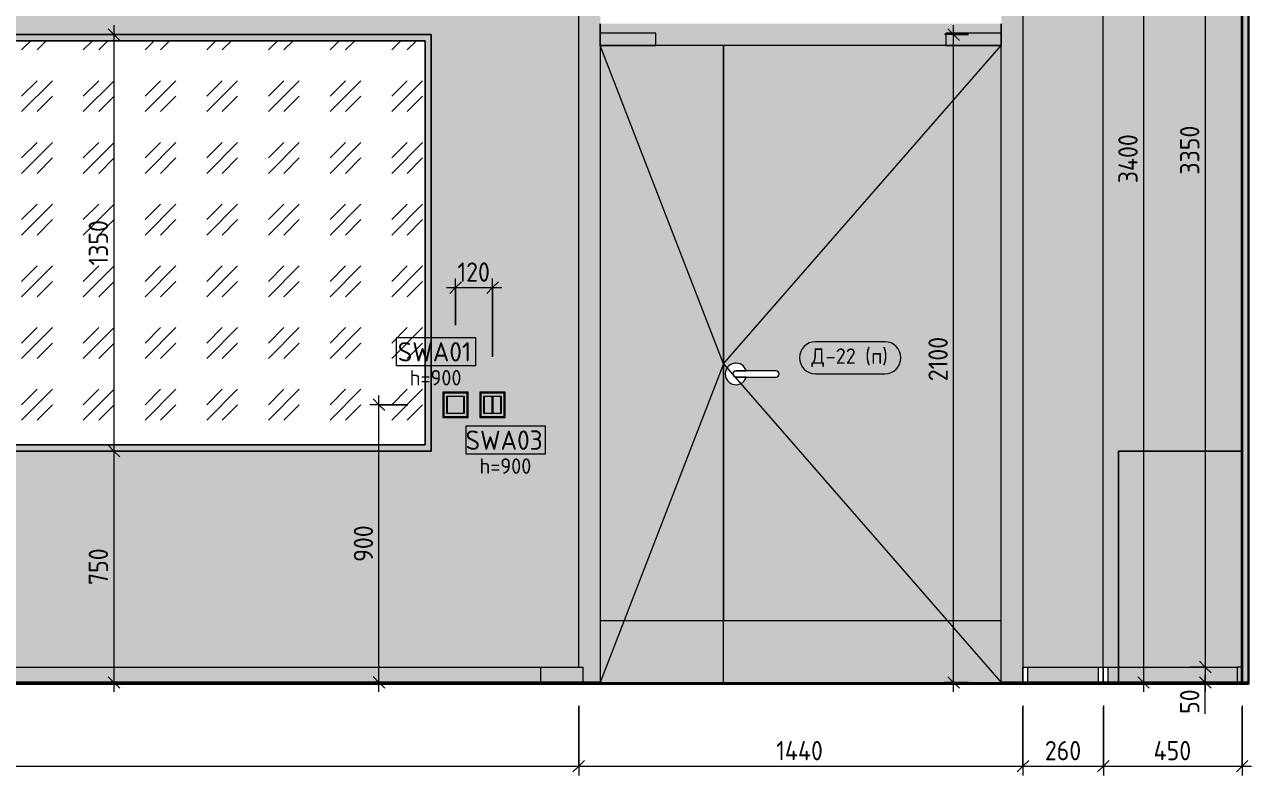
# Model space of a CAD drawing. Header units: millimetres. Extents: x 72431 to 128923, y -1987 to 12500.
# Drawn here: x 124945 to 128923, y 8099 to 10532 of the extents above; entities that cross this region are included whole.
import ezdxf

# ---------------------------------------------------------------- set-up
doc = ezdxf.new("R2010")
doc.units = ezdxf.units.MM
for name, color, linetype, lineweight in [('A-ANNO-DIMS', 7, 'Continuous', 9), ('A-ANNO-DIMS-25', 7, 'Continuous', 9), ('A-DETL', 7, 'Continuous', 9), ('A-DOOR', 7, 'Continuous', 9), ('A-DOOR-IDEN', 7, 'Continuous', 9), ('A-GENM', 7, 'Continuous', 9), ('A-GLAZ-CWMG', 7, 'Continuous', 9), ('A-WALL-PATT', 7, 'Continuous', 9), ('E-ELEC-FIXT-IDEN', 7, 'Continuous', 9), ('I-FURN', 7, 'Continuous', 9), ('I-WALL', 7, 'Continuous', 9), ('Электрические приборы', 7, 'Continuous', 9)]:
    doc.layers.add(name, color=color, linetype=linetype, lineweight=lineweight)
for name, color, linetype, lineweight, true_color in [('A-DETL-GENF-3', 7, 'Continuous', 9, 0xffffff), ('A-FLOR-1', 7, 'Continuous', 9, 0x787878), ('A-FLOR-FNSH-1', 7, 'Continuous', 30, 0x3c3c3c), ('A-FLOR-FNSH-3', 7, 'Continuous', 30, 0x676767), ('A-WALL-5', 7, 'Continuous', 30, 0x3c3c3c), ('A-WALL-FNSH-3', 7, 'Continuous', 30, 0x3c3c3c), ('I-FURN-10', 7, 'Continuous', 9, 0x9e9e9e), ('I-FURN-11', 7, 'Continuous', 9, 0x949494), ('I-FURN-17', 7, 'Continuous', 9, 0xa1a1a1), ('I-FURN-7', 7, 'Continuous', 9, 0xacacac), ('I-FURN-9', 7, 'Continuous', 9, 0xc0c0c0), ('I-WALL-1', 7, 'Continuous', 9, 0x787878)]:
    doc.layers.add(name, color=color, linetype=linetype, lineweight=lineweight, true_color=true_color)
for name, color, linetype, lineweight, true_color, transparency in [('I-FURN-12', 7, 'Continuous', 9, 0x303030, 0.7), ('I-FURN-6', 7, 'Continuous', 9, 0xfbfbfb, 0.7), ('I-FURN-8', 7, 'Continuous', 9, 0x7f7f7f, 0.7)]:
    doc.layers.add(name, color=color, linetype=linetype, lineweight=lineweight, true_color=true_color, transparency=transparency)
doc.styles.add('GOST Common_5', font='GOST_Common.ttf', dxfattribs={"height": 50})
doc.styles.add('GOST Common_7', font='GOST_Common.ttf', dxfattribs={"height": 62.5})
doc.styles.add('ISOCPEUR_2', font='isocpeur.ttf', dxfattribs={"width": 0.9, "height": 62.5})
doc.dimstyles.new('ISO-2_5_0_9К_БОЛЬШОЙ_1', dxfattribs={"dimscale": 304.8, "dimtxt": 62.248823, "dimasz": 0.123031, "dimexe": 0.098425, "dimexo": 0.246063, "dimgap": 0, "dimtad": 1, "dimdec": 0, "dimrnd": 10, "dimzin": 0, "dimdsep": 46, "dimtxsty": 'ISOCPEUR_2', "dimblk1": 'OBLIQUE', "dimblk2": 'OBLIQUE', "dimsah": 1, "dimcen": 0.09, "dimdle": 0.098425, "dimazin": 0, "dimtfac": 1, "dimtdec": 4, "dimtix": 1, "dimtmove": 0, "dimatfit": 3, "dimfxl": 1, "dimtvp": 1, "dimtolj": 1, "dimtzin": 0, "dimarcsym": 2})
doc.dimstyles.new('ISO-2_5_0_9К_БОЛЬШОЙ_2', dxfattribs={"dimscale": 304.8, "dimtxt": 62.248823, "dimasz": 0.123031, "dimexe": 0.098425, "dimexo": 0.246063, "dimgap": 0, "dimtad": 1, "dimdec": 0, "dimrnd": 10, "dimzin": 0, "dimdsep": 46, "dimtxsty": 'ISOCPEUR_2', "dimblk1": 'OBLIQUE', "dimblk2": 'OBLIQUE', "dimsah": 1, "dimcen": 0.09, "dimdle": 0.098425, "dimazin": 0, "dimtfac": 1, "dimtdec": 4, "dimtix": 1, "dimtmove": 1, "dimatfit": 3, "dimfxl": 1, "dimtvp": 1, "dimtolj": 1, "dimtzin": 0, "dimarcsym": 2})
pattern_1 = [(0, (117562.5316, 0), (30.48, 7.62), [2.515, -20.345, 2.515, -20.345, -121.92]), (0, (117562.5316, 0), (30.48, 7.62), [-45.72, 2.515, -43.205, 2.515, -20.345, -53.34]), (0, (117562.5316, 0), (30.48, 7.62), [-114.3, 2.515, -12.725, 2.515, -35.585]), (120, (117573.9616, 3.81), (-21.8391136, 22.5864543), [2.515, -20.345, 2.515, -20.345, -121.92]), (120, (117573.9616, 3.81), (-21.8391136, 22.5864543), [-45.72, 2.515, -43.205, 2.515, -20.345, -53.34]), (120, (117573.9616, 3.81), (-21.8391136, 22.5864543), [-114.3, 2.515, -12.725, 2.515, -35.585]), (240, (117577.7716, 19.05), (-8.6408864, -30.2064543), [2.515, -20.345, 2.515, -20.345, -121.92]), (240, (117577.7716, 19.05), (-8.6408864, -30.2064543), [-45.72, 2.515, -43.205, 2.515, -20.345, -53.34]), (240, (117577.7716, 19.05), (-8.6408864, -30.2064543), [-114.3, 2.515, -12.725, 2.515, -35.585])]

# ---------------------------------------------------------------- blocks, each defined once
blk = doc.blocks.new('Плинтус - Плинтус темный _ст_школа_-32863984-Развертка 3_08-4')
at = {"layer": 'A-GENM'}
blk.add_hatch(color=256, dxfattribs=at).paths.add_polyline_path([(10634, 8400), (10864, 8400), (10864, 8450), (10634, 8450)])
for p, q in [((10619, 8400), (10619, 8450)), ((10619, 8450), (10634, 8450)), ((10634, 8450), (10864, 8450)), ((10634, 8450), (10634, 8400))]:
    blk.add_line(p, q, dxfattribs=at)
blk = doc.blocks.new('Плинтус - Плинтус темный _ст_школа_-32862170-Развертка 3_08-4')
at = {"layer": 'A-GENM'}
for p, q in [((10864, 8450), (10879, 8450)), ((10864, 8400), (10864, 8450)), ((10879, 8450), (10879, 8400))]:
    blk.add_line(p, q, dxfattribs=at)
blk = doc.blocks.new('Плинтус - Плинтус темный _ст_школа_-32864262-Развертка 3_08-4')
at = {"layer": 'A-GENM'}
blk.add_hatch(color=256, dxfattribs=at).paths.add_polyline_path([(10928.9, 8400), (10928.9, 8450), (10894, 8450), (10894, 8400), (10905.2, 8400)])
for p, q in [((10879, 8400), (10879, 8450)), ((10879, 8450), (10894, 8450)), ((10894, 8450), (10928.9, 8450)), ((10894, 8450), (10894, 8400)), ((10928.9, 8450), (11314, 8450)), ((10928.9, 8400), (10905.2, 8400)), ((11314, 8400), (10928.9, 8400))]:
    blk.add_line(p, q, dxfattribs=at)
blk = doc.blocks.new('Плинтус - Плинтус темный _ст_школа_-33411916-Развертка 3_08-4')
at = {"layer": 'A-GENM'}
for p, q in [((11328.9, 8450), (11314, 8450)), ((11314, 8450), (11314, 8400)), ((11329, 8400), (11329, 8450)), ((11314, 8400), (11328.9, 8400))]:
    blk.add_line(p, q, dxfattribs=at)
blk = doc.blocks.new('Плинтус - Плинтус темный _ст_школа_-32864260-Развертка 3_08-4')
at = {"layer": 'A-GENM'}
h = blk.add_hatch(color=256, dxfattribs=at)
h.paths.add_polyline_path([(4086, 8400), (4520, 8400), (4520, 8450), (4086, 8450)])
h.paths.add_polyline_path([(9179, 8400), (9194, 8400), (9194, 8450), (9055, 8450), (9055, 8400)])
for p, q in [((5020, 8450), (9055, 8450)), ((9055, 8450), (9194, 8450)), ((9194, 8400), (9194, 8450)), ((9055, 8400), (5020, 8400)), ((9194, 8400), (9055, 8400))]:
    blk.add_line(p, q, dxfattribs=at)
blk = doc.blocks.new('Зеркало обычное - Доска-32858920-Развертка 3_08-4')
at = {"layer": 'I-FURN'}
h = blk.add_hatch(dxfattribs=at)
h.set_pattern_fill('FP_16', color=256, style=0, pattern_type=2)
h.set_pattern_definition([(45, (7335.77, 8450), (-199.9995, 0), [141.421, -141.421]), (45, (7385.77, 8450), (-199.9995, 0), [70.711, -212.132]), (45, (7335.77, 8500), (-199.9995, 0), [70.711, -212.132])])
h.paths.add_polyline_path([(5020, 9170), (8681.2, 9170), (8681.2, 10480), (4671.2, 10480), (4671.2, 9820), (5020, 9820), (5020, 9181.8)])
at = {"layer": 'I-FURN-12'}
blk.add_hatch(color=256, dxfattribs=at).paths.add_polyline_path([(5471.7, 9150), (8701.2, 9150), (8701.2, 10500), (4651.2, 10500), (4651.2, 9820), (4671.2, 9820), (4671.2, 10480), (8681.2, 10480), (8681.2, 9170), (5020, 9170), (5020, 9150), (5412.3, 9150)])
at = {"layer": 'I-FURN-11'}
for p, q in [((8701.2, 10500), (4651.2, 10500)), ((8701.2, 10500), (8701.2, 9150)), ((5020, 9150), (8701.2, 9150))]:
    blk.add_line(p, q, dxfattribs=at)
at = {"layer": 'I-FURN-17'}
for p, q in [((8681.2, 10480), (4671.2, 10480)), ((8681.2, 10480), (4671.2, 10480)), ((8681.2, 10480), (8681.2, 9170)), ((8681.2, 9170), (8681.2, 10480)), ((5020, 9170), (8681.2, 9170)), ((5020, 9170), (8681.2, 9170))]:
    blk.add_line(p, q, dxfattribs=at)
at = {"layer": 'I-FURN-9'}
for p, q in [((4651.2, 10500), (8701.2, 10500)), ((4671.2, 10480), (8681.2, 10480)), ((4671.2, 10480), (8681.2, 10480)), ((8681.2, 9170), (8681.2, 10480)), ((8681.2, 10480), (8681.2, 9170)), ((8701.2, 9150), (8701.2, 10500)), ((8681.2, 9170), (5020, 9170)), ((8681.2, 9170), (5020, 9170)), ((8701.2, 9150), (5020, 9150))]:
    blk.add_line(p, q, dxfattribs=at)
blk = doc.blocks.new('Switch1 - Svitch х2-27451159-Развертка 3_08-4')
at = {"layer": 'Электрические приборы'}
h = blk.add_hatch(color=256, dxfattribs=at)
h.paths.add_polyline_path([(8940.9, 9259), (8940.9, 9341), (8858.9, 9341), (8858.9, 9259), (8937.9, 9259)])
h.paths.add_polyline_path([(8926.9, 9260), (8859.9, 9260), (8859.9, 9340), (8939.9, 9340), (8939.9, 9260), (8927.9, 9260)])
h = blk.add_hatch(color=256, dxfattribs=at)
h.paths.add_polyline_path([(8872.9, 9262), (8937.9, 9262), (8871.9, 9272), (8871.9, 9328), (8937.9, 9338), (8861.9, 9338), (8861.9, 9262)])
h.paths.add_polyline_path([(8926.9, 9273), (8926.9, 9327), (8872.9, 9327), (8872.9, 9273)])
blk.add_hatch(color=256, dxfattribs=at).paths.add_polyline_path([(8937.9, 9262), (8937.9, 9338), (8872.9, 9328), (8927.9, 9328), (8927.9, 9272), (8872.9, 9271.8), (8927.9, 9263.5)])
for p, q in [((8940.9, 9341), (8858.9, 9341)), ((8858.9, 9341), (8858.9, 9259)), ((8859.9, 9260), (8859.9, 9340)), ((8859.9, 9340), (8939.9, 9340)), ((8937.9, 9338), (8861.9, 9338)), ((8861.9, 9338), (8861.9, 9262)), ((8937.9, 9338), (8861.9, 9338)), ((8861.9, 9338), (8861.9, 9262)), ((8871.9, 9272), (8871.9, 9328)), ((8871.9, 9328), (8927.9, 9328)), ((8871.9, 9272), (8871.9, 9328)), ((8871.9, 9328), (8927.9, 9328)), ((8898.9, 9327), (8872.9, 9327)), ((8872.9, 9327), (8872.9, 9273)), ((8926.9, 9327), (8872.9, 9327)), ((8872.9, 9327), (8872.9, 9273)), ((8898.9, 9273), (8898.9, 9327)), ((8900.9, 9327), (8900.9, 9273)), ((8926.9, 9327), (8900.9, 9327)), ((8926.9, 9273), (8926.9, 9327)), ((8926.9, 9273), (8926.9, 9327)), ((8927.9, 9328), (8927.9, 9272)), ((8927.9, 9328), (8927.9, 9272)), ((8937.9, 9262), (8937.9, 9338)), ((8937.9, 9262), (8937.9, 9338)), ((8939.9, 9340), (8939.9, 9260)), ((8940.9, 9259), (8940.9, 9341)), ((8927.9, 9272), (8871.9, 9272)), ((8927.9, 9272), (8871.9, 9272)), ((8872.9, 9273), (8898.9, 9273)), ((8872.9, 9273), (8926.9, 9273)), ((8900.9, 9273), (8926.9, 9273)), ((8858.9, 9259), (8940.9, 9259)), ((8939.9, 9260), (8859.9, 9260)), ((8861.9, 9262), (8937.9, 9262)), ((8861.9, 9262), (8937.9, 9262))]:
    blk.add_line(p, q, dxfattribs=at)
blk = doc.blocks.new('Switch1 - Svitch х1-V31-Развертка 3_08-4')
at = {"layer": 'Электрические приборы'}
h = blk.add_hatch(color=256, dxfattribs=at)
h.paths.add_polyline_path([(8739, 9259), (8821, 9259), (8821, 9341), (8739, 9341), (8739, 9260)])
h.paths.add_polyline_path([(8742, 9260), (8740, 9260), (8740, 9340), (8820, 9340), (8820, 9260), (8752, 9260)])
h = blk.add_hatch(color=256, dxfattribs=at)
h.paths.add_polyline_path([(8752, 9262), (8818, 9262), (8818, 9338), (8742, 9338), (8742, 9262)])
h.paths.add_polyline_path([(8753, 9272), (8752, 9272), (8752, 9328), (8808, 9328), (8808, 9272), (8807, 9272)])
h.paths.add_polyline_path([(8753, 9273), (8807, 9273), (8807, 9327), (8753, 9327)])
for p, q in [((8739, 9341), (8739, 9259)), ((8821, 9341), (8739, 9341)), ((8740, 9340), (8820, 9340)), ((8740, 9260), (8740, 9340)), ((8742, 9338), (8742, 9262)), ((8818, 9338), (8742, 9338)), ((8752, 9328), (8808, 9328)), ((8752, 9272), (8752, 9328)), ((8753, 9327), (8753, 9273)), ((8807, 9327), (8753, 9327)), ((8807, 9273), (8807, 9327)), ((8808, 9328), (8808, 9272)), ((8818, 9262), (8818, 9338)), ((8820, 9340), (8820, 9260)), ((8821, 9259), (8821, 9341)), ((8808, 9272), (8752, 9272)), ((8753, 9273), (8807, 9273)), ((8739, 9259), (8821, 9259)), ((8820, 9260), (8740, 9260)), ((8742, 9262), (8818, 9262))]:
    blk.add_line(p, q, dxfattribs=at)
blk = doc.blocks.new('1_113 тумба - 1_113 тумба-31126920-Развертка 3_08-4')
at = {"layer": 'I-FURN-8'}
for points in [[(11328.9, 8450), (11328.9, 9150), (10928.9, 9150), (10928.9, 8450), (11314, 8450)], [(11314, 8400), (11314, 8450), (10928.9, 8450), (10928.9, 8400), (11113, 8400)], [(11314, 8400), (11328.9, 8400), (11328.9, 8450), (11314, 8450)]]:
    blk.add_hatch(color=256, dxfattribs=at).paths.add_polyline_path(points)
at = {"layer": 'I-FURN-10'}
for p, q in [((11328.9, 9150), (10928.9, 9150)), ((10928.9, 8400), (10928.9, 9150)), ((10928.9, 9150), (11328.9, 9150)), ((10928.9, 9150), (10928.9, 8400)), ((11328.9, 8400), (11328.9, 9150)), ((11328.9, 8400), (11328.9, 9150)), ((10928.9, 8400), (11328.9, 8400)), ((11328.9, 8400), (10928.9, 8400))]:
    blk.add_line(p, q, dxfattribs=at)
at = {"layer": 'I-FURN-11'}
for p, q in [((11328.9, 9150), (10928.9, 9150)), ((10928.9, 8450), (10928.9, 9150)), ((11328.9, 8450), (11328.9, 9150))]:
    blk.add_line(p, q, dxfattribs=at)
at = {"layer": 'I-FURN-7'}
for p, q in [((10928.9, 9150), (11328.9, 9150)), ((10928.9, 9150), (10928.9, 8400)), ((11328.9, 9150), (10928.9, 9150)), ((10928.9, 8400), (10928.9, 9150)), ((11328.9, 8400), (11328.9, 9150)), ((11328.9, 8400), (11328.9, 9150)), ((11328.9, 8400), (10928.9, 8400)), ((10928.9, 8400), (11328.9, 8400))]:
    blk.add_line(p, q, dxfattribs=at)
at = {"layer": 'I-FURN-9'}
for p, q in [((10928.9, 9150), (11328.9, 9150)), ((10928.9, 9150), (10928.9, 8400)), ((11328.9, 8400), (11328.9, 9150)), ((11328.9, 8400), (10928.9, 8400)), ((11328.9, 8400), (10928.9, 8400))]:
    blk.add_line(p, q, dxfattribs=at)
blk = doc.blocks.new('Прямоугольный импост - 50 x 70 мм-32306832-Развертка 3_08-4')
at = {"layer": 'A-GLAZ-CWMG'}
blk.add_hatch(color=256, dxfattribs=at).paths.add_polyline_path([(9194, 8400), (9249, 8400), (9249, 10500), (9179, 10500), (9179, 8450), (9194, 8450), (9194, 8400.9)])
blk.add_line((9249, 10500), (9249, 8600), dxfattribs=at)
blk = doc.blocks.new('Дверь_Витражная_остекление_ - ДВН_ДАО_Главный вход_1200 в свету Д-22 _п_-32306833-Развертка 3_08-4')
at = {"layer": 'A-DOOR'}
blk.add_hatch(color=256, dxfattribs=at).paths.add_polyline_path([(9249, 8600), (9649, 8600), (9649, 10465), (9249, 10465), (9249, 8879)])
h = blk.add_hatch(color=256, dxfattribs=at)
h.paths.add_polyline_path([(10549, 8600), (10549, 10465), (9649, 10465), (9649, 8600), (10400.4, 8600)])
h.paths.add_polyline_path([(9688.5, 9365), (9679.5, 9366.3), (9671.2, 9369.9), (9664.1, 9375.4), (9658.6, 9382.7), (9655.2, 9391), (9654, 9400), (9655.2, 9409), (9658.6, 9417.3), (9664.1, 9424.6), (9671.2, 9430.1), (9680.3, 9433.8), (9689, 9434.9), (9697.5, 9434), (9705.9, 9430.7), (9713.2, 9425.3), (9718.9, 9418.3), (9722.5, 9410), (9820.4, 9409.8), (9822.6, 9409.2), (9824.3, 9408.4), (9826.3, 9406.7), (9827.7, 9405), (9828.7, 9402.6), (9829, 9400), (9828.7, 9397.4), (9827.1, 9394.3), (9826.1, 9392.9), (9823.5, 9391.1), (9821.6, 9390.3), (9817.9, 9390), (9722.5, 9390), (9718.9, 9381.7), (9713.2, 9374.7), (9705.9, 9369.3), (9697.5, 9366), (9689, 9365.1)])
for p, q in [((9429, 10505), (9249, 10505)), ((9249, 10505), (9249, 10465)), ((9429, 10465), (9429, 10505)), ((10549, 10505), (10369, 10505)), ((10369, 10505), (10369, 10465)), ((10549, 10465), (10549, 10505)), ((9249, 10465), (9429, 10465)), ((9649, 10465), (9649, 8600)), ((9649, 8600), (9649, 10465)), ((10369, 10465), (10549, 10465)), ((9819, 9410), (9689, 9410)), ((9689, 9410), (9722.5, 9410)), ((9689, 9390), (9819, 9390)), ((9722.5, 9390), (9689, 9390))]:
    blk.add_line(p, q, dxfattribs=at)
for centre, radius, start, end in [((9689, 9400), 35, 16.6015, 180), ((9689, 9400), 35, 180, 343.3985), ((9689, 9400), 10, 90, 270), ((9689, 9400), 10, 90, 270), ((9819, 9400), 10, 270, 90)]:
    blk.add_arc(centre, radius, start, end, dxfattribs=at)
blk = doc.blocks.new('Прямоугольный импост - 50 x 70 мм-32306835-Развертка 3_08-4')
at = {"layer": 'A-GLAZ-CWMG'}
blk.add_hatch(color=256, dxfattribs=at).paths.add_polyline_path([(10619, 8400), (10619, 10500), (10549, 10500), (10549, 8400)])
blk.add_line((10549, 8600), (10549, 10500), dxfattribs=at)
blk = doc.blocks.new('Прямоугольный импост - 50 x 70 мм-32306831-Развертка 3_08-4')
at = {"layer": 'A-GLAZ-CWMG'}
blk.add_hatch(color=256, dxfattribs=at).paths.add_polyline_path([(9249, 10465), (10549, 10465), (10549, 10535), (9249, 10535), (9249, 10500)])
for p, q in [((9249, 10465), (9249, 10535)), ((10549, 10535), (10549, 10465)), ((10549, 10465), (9249, 10465))]:
    blk.add_line(p, q, dxfattribs=at)
blk = doc.blocks.new('Прямоугольный импост - 50 x 70 мм-32489675-Развертка 3_08-4')
at = {"layer": 'A-GLAZ-CWMG'}
blk.add_hatch(color=256, dxfattribs=at).paths.add_polyline_path([(9249, 10500), (9249, 11800), (9179, 11800), (9179, 10500)])
for p, q in [((9249, 11800), (9249, 11730)), ((9249, 10535), (9249, 10500))]:
    blk.add_line(p, q, dxfattribs=at)
blk = doc.blocks.new('Прямоугольный импост - 50 x 70 мм-32489676-Развертка 3_08-4')
at = {"layer": 'A-GLAZ-CWMG'}
blk.add_hatch(color=256, dxfattribs=at).paths.add_polyline_path([(10549, 10500), (10619, 10500), (10619, 11800), (10549, 11800), (10549, 10535)])
for p, q in [((10549, 11730), (10549, 11800)), ((10549, 10500), (10549, 10535))]:
    blk.add_line(p, q, dxfattribs=at)
blk = doc.blocks.new('DIMBLOCK47-Развертка 3_08-4')
at = {"layer": 'A-ANNO-DIMS-25'}
for p, q in [((121632.5, 8325), (121632.5, 8098.5)), ((121632.5, 8128.5), (121632.5, 8320)), ((126741.5, 8325), (126741.5, 8098.5)), ((126741.5, 8128.5), (126741.5, 8320)), ((121632.5, 8128.5), (126741.5, 8128.5))]:
    blk.add_line(p, q, dxfattribs=at)
at = {"layer": 'A-ANNO-DIMS-25', "lineweight": 20}
for p, q in [((121632.5, 8128.5), (121613.8, 8109.8)), ((121632.5, 8128.5), (121651.3, 8147.3)), ((126741.5, 8128.5), (126722.8, 8109.8)), ((126741.5, 8128.5), (126760.3, 8147.3))]:
    blk.add_line(p, q, dxfattribs=at)
at = {"layer": 'A-ANNO-DIMS-25', "color": 0, "insert": (124118.8, 8210.2), "char_height": 62.5, "width": 163.762, "attachment_point": 1, "line_spacing_factor": 1.149209, "style": 'ISOCPEUR_2'}
blk.add_mtext('5110', dxfattribs=at)
blk = doc.blocks.new('_Oblique')
at = {"color": 0, "linetype": 'ByBlock', "lineweight": -2}
blk.add_line((-0.5, -0.5), (0.5, 0.5), dxfattribs=at)
blk = doc.blocks.new('DIMBLOCK48-Развертка 3_08-4')
at = {"layer": 'A-ANNO-DIMS-25'}
for p, q in [((126741.5, 8325), (126741.5, 8098.5)), ((126741.5, 8128.5), (126741.5, 8320)), ((128181.5, 8325), (128181.5, 8098.5)), ((128181.5, 8128.5), (128181.5, 8320)), ((126741.5, 8128.5), (128181.5, 8128.5))]:
    blk.add_line(p, q, dxfattribs=at)
at = {"layer": 'A-ANNO-DIMS-25', "lineweight": 20}
for p, q in [((126741.5, 8128.5), (126722.8, 8109.8)), ((126741.5, 8128.5), (126760.3, 8147.3)), ((128181.5, 8128.5), (128162.8, 8109.8)), ((128181.5, 8128.5), (128200.3, 8147.3))]:
    blk.add_line(p, q, dxfattribs=at)
at = {"layer": 'A-ANNO-DIMS-25', "color": 0, "insert": (127381.9, 8210.2), "char_height": 62.5, "width": 191.056, "attachment_point": 1, "line_spacing_factor": 1.149209, "style": 'ISOCPEUR_2'}
blk.add_mtext('1440', dxfattribs=at)
blk = doc.blocks.new('DIMBLOCK49-Развертка 3_08-4')
at = {"layer": 'A-ANNO-DIMS-25'}
for p, q in [((128181.5, 8325), (128181.5, 8098.5)), ((128181.5, 8128.5), (128181.5, 8320)), ((128442.5, 8325), (128442.5, 8098.5)), ((128442.5, 8128.5), (128442.5, 8320)), ((128181.5, 8128.5), (128442.5, 8128.5))]:
    blk.add_line(p, q, dxfattribs=at)
at = {"layer": 'A-ANNO-DIMS-25', "lineweight": 20}
for p, q in [((128181.5, 8128.5), (128162.8, 8109.8)), ((128181.5, 8128.5), (128200.3, 8147.3)), ((128442.5, 8128.5), (128423.8, 8109.8)), ((128442.5, 8128.5), (128461.3, 8147.3))]:
    blk.add_line(p, q, dxfattribs=at)
at = {"layer": 'A-ANNO-DIMS-25', "color": 0, "insert": (128252.8, 8210.2), "char_height": 62.5, "width": 142.215, "attachment_point": 1, "line_spacing_factor": 1.149209, "style": 'ISOCPEUR_2'}
blk.add_mtext('260', dxfattribs=at)
blk = doc.blocks.new('DIMBLOCK50-Развертка 3_08-4')
at = {"layer": 'A-ANNO-DIMS-25'}
for p, q in [((128442.5, 8325), (128442.5, 8098.5)), ((128442.5, 8128.5), (128442.5, 8320)), ((128892.5, 8325), (128892.5, 8098.5)), ((128892.5, 8128.5), (128892.5, 8320)), ((128442.5, 8128.5), (128922.5, 8128.5))]:
    blk.add_line(p, q, dxfattribs=at)
at = {"layer": 'A-ANNO-DIMS-25', "lineweight": 20}
for p, q in [((128442.5, 8128.5), (128423.8, 8109.8)), ((128442.5, 8128.5), (128461.3, 8147.3)), ((128892.5, 8128.5), (128873.8, 8109.8)), ((128892.5, 8128.5), (128911.3, 8147.3))]:
    blk.add_line(p, q, dxfattribs=at)
at = {"layer": 'A-ANNO-DIMS-25', "color": 0, "insert": (128605.3, 8210.2), "char_height": 62.5, "width": 149.397, "attachment_point": 1, "line_spacing_factor": 1.149209, "style": 'ISOCPEUR_2'}
blk.add_mtext('450', dxfattribs=at)
blk = doc.blocks.new('DIMBLOCK52-Развертка 3_08-4')
at = {"layer": 'A-ANNO-DIMS-25', "lineweight": 20}
for p, q in [((128772.7, 11800), (128753.9, 11818.8)), ((128772.7, 11800), (128791.4, 11781.2)), ((128772.7, 8450), (128753.9, 8468.8)), ((128772.7, 8450), (128791.4, 8431.3))]:
    blk.add_line(p, q, dxfattribs=at)
at = {"layer": 'A-ANNO-DIMS-25'}
for p, q in [((128772.7, 11830), (128772.7, 8450)), ((128724.2, 11800), (128802.7, 11800)), ((128772.7, 11800), (128724.2, 11800)), ((128724.2, 8450), (128802.7, 8450)), ((128772.7, 8450), (128724.2, 8450))]:
    blk.add_line(p, q, dxfattribs=at)
at = {"layer": 'A-ANNO-DIMS-25', "color": 0, "insert": (128691, 10046), "char_height": 62.5, "width": 189.619, "attachment_point": 1, "rotation": 90, "line_spacing_factor": 1.149209, "style": 'ISOCPEUR_2'}
blk.add_mtext('3350', dxfattribs=at)
blk = doc.blocks.new('DIMBLOCK53-Развертка 3_08-4')
at = {"layer": 'A-ANNO-DIMS-25'}
for p, q in [((128724.2, 8450), (128802.7, 8450)), ((128772.7, 8450), (128724.2, 8450)), ((128772.7, 8450), (128772.7, 8370)), ((128724.2, 8400), (128802.7, 8400)), ((128772.7, 8400), (128724.2, 8400)), ((128772.7, 8402), (128772.7, 8425)), ((128772.7, 8298), (128772.7, 8402))]:
    blk.add_line(p, q, dxfattribs=at)
at = {"layer": 'A-ANNO-DIMS-25', "lineweight": 20}
for p, q in [((128772.7, 8450), (128753.9, 8468.8)), ((128772.7, 8450), (128791.4, 8431.3)), ((128772.7, 8400), (128753.9, 8418.7)), ((128772.7, 8400), (128791.4, 8381.2))]:
    blk.add_line(p, q, dxfattribs=at)
at = {"layer": 'A-ANNO-DIMS-25', "color": 0, "insert": (128691, 8298), "char_height": 62.5, "width": 94.81, "attachment_point": 1, "rotation": 90, "line_spacing_factor": 1.149209, "style": 'ISOCPEUR_2'}
blk.add_mtext('50', dxfattribs=at)
blk = doc.blocks.new('DIMBLOCK54-Развертка 3_08-4')
at = {"layer": 'A-ANNO-DIMS-25', "lineweight": 20}
for p, q in [((128572.7, 11800), (128553.9, 11818.8)), ((128572.7, 11800), (128591.4, 11781.2)), ((128572.7, 8400), (128553.9, 8418.7)), ((128572.7, 8400), (128591.4, 8381.2))]:
    blk.add_line(p, q, dxfattribs=at)
at = {"layer": 'A-ANNO-DIMS-25'}
for p, q in [((128572.7, 11830), (128572.7, 8370)), ((128524.2, 11800), (128602.7, 11800)), ((128572.7, 11800), (128524.2, 11800)), ((128524.2, 8400), (128602.7, 8400)), ((128572.7, 8400), (128524.2, 8400))]:
    blk.add_line(p, q, dxfattribs=at)
at = {"layer": 'A-ANNO-DIMS-25', "color": 0, "insert": (128491, 10018), "char_height": 62.5, "width": 196.802, "attachment_point": 1, "rotation": 90, "line_spacing_factor": 1.149209, "style": 'ISOCPEUR_2'}
blk.add_mtext('3400', dxfattribs=at)
blk = doc.blocks.new('DIMBLOCK62-Развертка 3_08-4')
at = {"layer": 'A-ANNO-DIMS-25'}
for p, q in [((122213.7, 10575), (122213.7, 11354.6)), ((126263.7, 10575), (126263.7, 11354.6)), ((122213.7, 11324.6), (126293.7, 11324.6)), ((122213.7, 11324.6), (122213.7, 10575)), ((126263.7, 11324.6), (126263.7, 10575))]:
    blk.add_line(p, q, dxfattribs=at)
at = {"layer": 'A-ANNO-DIMS-25', "lineweight": 20}
for p, q in [((122213.7, 11324.6), (122232.4, 11343.3)), ((126263.7, 11324.6), (126282.4, 11343.3)), ((122213.7, 11324.6), (122194.9, 11305.8)), ((126263.7, 11324.6), (126244.9, 11305.8))]:
    blk.add_line(p, q, dxfattribs=at)
at = {"layer": 'A-ANNO-DIMS-25', "color": 0, "insert": (124156.7, 11406.2), "char_height": 62.5, "width": 196.802, "attachment_point": 1, "line_spacing_factor": 1.149209, "style": 'ISOCPEUR_2'}
blk.add_mtext('4050', dxfattribs=at)
blk = doc.blocks.new('М_силовых электроприборов_РАЗВЕРТКИ - Типоразмер_примечание-27444908-Развертка 3_08-4')
at = {"layer": 'E-ELEC-FIXT-IDEN'}
for p, q in [((6146, 10645.6), (5887.7, 10645.6)), ((5887.7, 10645.6), (5887.7, 10555.6)), ((6146, 10555.6), (6146, 10645.6)), ((5887.7, 10555.6), (6146, 10555.6))]:
    blk.add_line(p, q, dxfattribs=at)
blk = doc.blocks.new('DIMBLOCK63-Развертка 3_08-4')
at = {"layer": 'A-ANNO-DIMS-25'}
for p, q in [((126342.5, 9558.1), (126342.5, 9709.8)), ((126462.5, 9455), (126462.5, 9709.8)), ((126312.5, 9679.8), (126492.5, 9679.8)), ((126342.5, 9679.8), (126342.5, 9558.1)), ((126462.5, 9679.8), (126462.5, 9455))]:
    blk.add_line(p, q, dxfattribs=at)
at = {"layer": 'A-ANNO-DIMS-25', "lineweight": 20}
for p, q in [((126342.5, 9679.8), (126323.7, 9661)), ((126342.5, 9679.8), (126361.2, 9698.5)), ((126462.5, 9679.8), (126443.7, 9661)), ((126462.5, 9679.8), (126481.2, 9698.5))]:
    blk.add_line(p, q, dxfattribs=at)
at = {"layer": 'A-ANNO-DIMS-25', "color": 0, "insert": (126348.6, 9761.4), "char_height": 62.5, "width": 129.286, "attachment_point": 1, "line_spacing_factor": 1.149209, "style": 'ISOCPEUR_2'}
blk.add_mtext('120', dxfattribs=at)
blk = doc.blocks.new('DIMBLOCK64-Развертка 3_08-4')
at = {"layer": 'A-ANNO-DIMS-25', "lineweight": 20}
for p, q in [((125234.8, 10500), (125216, 10518.7)), ((125234.8, 10500), (125253.5, 10481.2)), ((125234.8, 9150), (125216, 9168.7)), ((125234.8, 9150), (125253.5, 9131.2))]:
    blk.add_line(p, q, dxfattribs=at)
at = {"layer": 'A-ANNO-DIMS-25'}
for p, q in [((125234.8, 10530), (125234.8, 9150)), ((125186.3, 10500), (125264.8, 10500)), ((125234.8, 10500), (125186.3, 10500)), ((125186.3, 9150), (125264.8, 9150)), ((125234.8, 9150), (125186.3, 9150))]:
    blk.add_line(p, q, dxfattribs=at)
at = {"layer": 'A-ANNO-DIMS-25', "color": 0, "insert": (125153.1, 9751.4), "char_height": 62.5, "width": 176.691, "attachment_point": 1, "rotation": 90, "line_spacing_factor": 1.149209, "style": 'ISOCPEUR_2'}
blk.add_mtext('1350', dxfattribs=at)
blk = doc.blocks.new('DIMBLOCK65-Развертка 3_08-4')
at = {"layer": 'A-ANNO-DIMS-25'}
for p, q in [((125186.3, 9150), (125264.8, 9150)), ((125234.8, 9150), (125186.3, 9150)), ((125234.8, 9150), (125234.8, 8370)), ((125186.3, 8400), (125264.8, 8400)), ((125234.8, 8400), (125186.3, 8400))]:
    blk.add_line(p, q, dxfattribs=at)
at = {"layer": 'A-ANNO-DIMS-25', "lineweight": 20}
for p, q in [((125234.8, 9150), (125216, 9168.7)), ((125234.8, 9150), (125253.5, 9131.2)), ((125234.8, 8400), (125216, 8418.7)), ((125234.8, 8400), (125253.5, 8381.2))]:
    blk.add_line(p, q, dxfattribs=at)
at = {"layer": 'A-ANNO-DIMS-25', "color": 0, "insert": (125153.1, 8715.7), "char_height": 62.5, "width": 142.215, "attachment_point": 1, "rotation": 90, "line_spacing_factor": 1.149209, "style": 'ISOCPEUR_2'}
blk.add_mtext('750', dxfattribs=at)
blk = doc.blocks.new('DIMBLOCK66-Развертка 3_08-4')
at = {"layer": 'A-ANNO-DIMS-25', "lineweight": 20}
for p, q in [((126094.1, 9300), (126075.3, 9318.8)), ((126094.1, 9300), (126112.8, 9281.2)), ((126094.1, 8400), (126075.3, 8418.8)), ((126094.1, 8400), (126112.8, 8381.3))]:
    blk.add_line(p, q, dxfattribs=at)
at = {"layer": 'A-ANNO-DIMS-25'}
for p, q in [((126094.1, 8370), (126094.1, 9330)), ((126187.5, 9300), (126064.1, 9300)), ((126094.1, 9300), (126187.5, 9300)), ((126142.6, 8400), (126064.1, 8400)), ((126094.1, 8400), (126142.6, 8400))]:
    blk.add_line(p, q, dxfattribs=at)
at = {"layer": 'A-ANNO-DIMS-25', "color": 0, "insert": (126012.4, 8790.7), "char_height": 62.5, "width": 142.215, "attachment_point": 1, "rotation": 90, "line_spacing_factor": 1.149209, "style": 'ISOCPEUR_2'}
blk.add_mtext('900', dxfattribs=at)
blk = doc.blocks.new('DIMBLOCK69-Развертка 3_08-4')
at = {"layer": 'A-ANNO-DIMS-25', "lineweight": 20}
for p, q in [((127956.9, 10500), (127938.2, 10518.8)), ((127956.9, 10500), (127975.7, 10481.2)), ((127956.9, 8400), (127938.2, 8418.7)), ((127956.9, 8400), (127975.7, 8381.2))]:
    blk.add_line(p, q, dxfattribs=at)
at = {"layer": 'A-ANNO-DIMS-25'}
for p, q in [((127956.9, 8370), (127956.9, 10530)), ((128005.4, 10500), (127926.9, 10500)), ((127956.9, 10500), (128005.4, 10500)), ((128005.4, 8400), (127926.9, 8400)), ((127956.9, 8400), (128005.4, 8400))]:
    blk.add_line(p, q, dxfattribs=at)
at = {"layer": 'A-ANNO-DIMS-25', "color": 0, "insert": (127875.3, 9376.4), "char_height": 62.5, "width": 176.691, "attachment_point": 1, "rotation": 90, "line_spacing_factor": 1.149209, "style": 'ISOCPEUR_2'}
blk.add_mtext('2100', dxfattribs=at)
blk = doc.blocks.new('М_двери - Типоразмер_рамка-25223575-Развертка 3_08-4')
at = {"layer": 'A-DOOR-IDEN'}
for p, q in [((10171.4, 9504.5), (9946.6, 9504.5)), ((9946.6, 9400.5), (10171.4, 9400.5))]:
    blk.add_line(p, q, dxfattribs=at)
for centre, start, end in [((9946.6, 9452.5), 90, 270), ((10171.4, 9452.5), 270, 90)]:
    blk.add_arc(centre, 52, start, end, dxfattribs=at)

msp = doc.modelspace()

# ---------------------------------------------------------------- hatches: boundary and pattern name
at = {"layer": 'A-DETL-GENF-3'}
for points in [[(127211.5, 8400), (127211.5, 8600), (126811.5, 8600), (126811.5, 8400), (127012.8, 8400)], [(128111.5, 8400), (128111.5, 8600), (127211.5, 8600), (127211.5, 8400), (127962.9, 8400)]]:
    msp.add_hatch(color=256, dxfattribs=at).paths.add_polyline_path(points)
at = {"layer": 'A-FLOR-1'}
h = msp.add_hatch(dxfattribs=at)
h.set_pattern_fill('FP_15', color=256, style=0, pattern_type=2)
h.set_pattern_definition([(45, (117562.532, 0), (-18.85854, 18.85854), [26.67, -4.445, 0.889, -4.445]), (45, (117562.532, 18.847), (-18.85854, 18.85854), []), (50, (117562.532, 0), (31.882273, -2.78904), [3.334, -36.671]), (355, (117562.53, 0), (-6.16744, 33.43476), [2.667, -29.337]), (100.451, (117565.19, -0.232), (25.71478, 30.64491), [2.833, -31.166]), (46.184, (117562.53, 8.89), (47.43861, -7.35742), [5.001, -55.007]), (96.636, (117566.485, 8.277), (41.54552, 43.30015), [4.25, -46.749]), (351.184, (117562.53, 8.89), (41.54594, 43.29915), [4, -44.005]), (21, (117566.977, 6.667), (26.53271, -17.896184), [3.334, -36.671]), (326, (117566.977, 6.667), (10.81533, 32.23273), [2.667, -29.337]), (71.451, (117569.188, 5.176), (37.3476, 14.33587), [2.833, -31.166]), (37.5, (117562.532, 0), (0.540908, 14.797043), [0.8382, -28.143, 0.8382, -28.943, -29.448]), (37.5, (117562.532, 0), (0.540908, 14.797043), [-58.763, 0.8382, -28.61]), (7.5, (117562.532, 0), (11.693745, 17.531323), [0.8382, -16.142, 0.8382, -27.476, -11.224]), (7.5, (117562.532, 0), (11.693745, 17.531323), [-45.295, 0.8382, -10.385]), (327.5, (117552.62, 0), (23.728552, -1.002312), [0.8382, -10.274, 0.8382, -33.833, -46.006]), (327.5, (117552.62, 0), (23.728552, -1.002312), [-45.783, 0.8382, -45.168]), (317.5, (117548.175, 0), (25.922812, 4.44989), [0.8382, -13.608, 0.8382, -22.187, -32.671]), (317.5, (117548.175, 0), (25.922812, 4.44989), [-37.471, 0.8382, -31.833])])
h.paths.add_polyline_path([(128675.5, 8394.5), (128912.5, 8394.5), (128912.5, 8395), (121312.5, 8395), (121312.5, 8394.5), (128556.8, 8394.5)])
at = {"layer": 'A-WALL-PATT'}
h = msp.add_hatch(color=256, dxfattribs=at)
h.paths.add_polyline_path([(121633.5, 8450), (122082.5, 8450), (122082.5, 8659), (122056.5, 8659), (122056.5, 8741), (122082.5, 8741), (122082.5, 9259), (122072.5, 9259), (122072.5, 9341), (122082.5, 9341), (122082.5, 9820), (122213.7, 9820), (122213.7, 10500), (126263.7, 10500), (126263.7, 9150), (122582.5, 9150), (122582.5, 8741), (122689.2, 8741), (122689.2, 8659), (122582.5, 8659), (122582.5, 8450), (126741.5, 8450), (126741.5, 11800), (121633.5, 11800), (121633.5, 8500)])
h.paths.add_polyline_path([(128441.5, 8450), (128441.5, 11800), (128181.5, 11800), (128181.5, 8450), (128438, 8450)])
h.paths.add_polyline_path([(122657.7, 8697.5), (122658.9, 8697.8), (122659.8, 8698.7), (122660.2, 8700), (122659.8, 8701.2), (122658.9, 8702.2), (122657.7, 8702.5), (122656.4, 8702.2), (122655.5, 8701.2), (122655.2, 8700), (122655.5, 8698.7), (122656.4, 8697.8), (122657, 8697.6)])
h.paths.add_polyline_path([(122586.7, 8697.5), (122587.9, 8697.8), (122588.9, 8698.8), (122589.2, 8700), (122588.8, 8701.2), (122587.9, 8702.2), (122586.7, 8702.5), (122585.4, 8702.2), (122584.5, 8701.2), (122584.2, 8700), (122584.5, 8698.7), (122585.4, 8697.8), (122586, 8697.6)])
h.paths.add_polyline_path([(122638.7, 8697.5), (122639.9, 8697.8), (122640.8, 8698.7), (122641.2, 8700), (122640.8, 8701.2), (122639.9, 8702.2), (122638.7, 8702.5), (122637.4, 8702.2), (122636.5, 8701.2), (122636.2, 8700), (122636.5, 8698.7), (122637.4, 8697.8), (122638, 8697.6)])
h.paths.add_polyline_path([(126422.5, 9259), (126421.5, 9259), (126421.5, 9341), (126503.5, 9341), (126503.5, 9259), (126424.5, 9259)])
h.paths.add_polyline_path([(126302.5, 9259), (126301.5, 9259), (126301.5, 9341), (126383.5, 9341), (126383.5, 9259), (126304.5, 9259)])
h.paths.add_polyline_path([(126382.5, 9260), (126382.5, 9340), (126302.5, 9340), (126302.5, 9260), (126380.5, 9260)])
h.paths.add_polyline_path([(126461.5, 9260), (126502.5, 9260), (126502.5, 9340), (126422.5, 9340), (126422.5, 9260), (126435.5, 9260)])
h.paths.add_polyline_path([(122082.5, 9260), (122082.5, 9262), (122075.5, 9262), (122075.5, 9338), (122082.5, 9338), (122082.5, 9340), (122073.5, 9340), (122073.5, 9260), (122075.5, 9260)])
h.paths.add_polyline_path([(126304.5, 9262), (126304.5, 9338), (126380.5, 9338), (126380.5, 9262), (126314.5, 9262)])
h.paths.add_polyline_path([(126500.5, 9262), (126424.5, 9262), (126424.5, 9338), (126500.5, 9338), (126500.5, 9272)])
h.paths.add_polyline_path([(126489.5, 9272), (126490.5, 9272), (126490.5, 9328), (126434.5, 9328), (126434.5, 9272), (126463.5, 9272)])
h.paths.add_polyline_path([(126369.5, 9272), (126370.5, 9272), (126370.5, 9328), (126314.5, 9328), (126314.5, 9272), (126315.5, 9272)])
h.paths.add_polyline_path([(126463.5, 9273), (126435.5, 9273), (126435.5, 9327), (126489.5, 9327), (126489.5, 9273)])
h.paths.add_polyline_path([(126315.5, 9273), (126315.5, 9327), (126369.5, 9327), (126369.5, 9273)])
h.paths.add_polyline_path([(123839.5, 10559), (123823, 10559), (123823, 10641), (123905, 10641), (123905, 10559), (123888.5, 10559)])
h.paths.add_polyline_path([(123854.5, 10597.5), (123855.8, 10597.8), (123856.7, 10598.7), (123857, 10600), (123856.7, 10601.2), (123855.8, 10602.2), (123854.5, 10602.5), (123853.3, 10602.2), (123852.4, 10601.2), (123852, 10600), (123852.4, 10598.7), (123853.3, 10597.8), (123853.9, 10597.6)])
h.paths.add_polyline_path([(123873.5, 10597.5), (123874.8, 10597.8), (123875.7, 10598.7), (123876, 10600), (123875.7, 10601.2), (123874.8, 10602.2), (123873.5, 10602.5), (123872.3, 10602.2), (123871.4, 10601.2), (123871, 10600), (123871.4, 10598.7), (123872.3, 10597.8), (123872.9, 10597.6)])
h.paths.add_polyline_path([(124088.7, 10700), (124088.7, 10900), (124388.7, 10900), (124388.7, 10700), (124162.5, 10700)])
for points in [[(128441.5, 8450), (128442.5, 8450), (128442.5, 11800), (128441.5, 11800), (128441.5, 8455.1)], [(128456.5, 8450), (128491.4, 8450), (128491.4, 9150), (128891.4, 9150), (128891.5, 11800), (128442.5, 11800), (128442.5, 8450), (128449.1, 8450)]]:
    msp.add_hatch(color=256, dxfattribs=at).paths.add_polyline_path(points)
at = {"layer": 'I-FURN-6'}
msp.add_hatch(color=256, dxfattribs=at).paths.add_polyline_path([(122582.5, 8400), (126617.5, 8400), (126617.5, 8450), (122582.5, 8450)])
at = {"layer": 'I-WALL-1'}
h = msp.add_hatch(dxfattribs=at)
h.set_pattern_fill('FP_14', color=256, style=0, pattern_type=2)
h.set_pattern_definition(pattern_1)
h.paths.add_polyline_path([(128892.5, 8400), (128912.5, 8400), (128912.5, 12270), (128892.5, 12270), (128892.5, 8636.8)])
h = msp.add_hatch(dxfattribs=at)
h.set_pattern_fill('FP_14', color=256, style=0, pattern_type=2)
h.set_pattern_definition(pattern_1)
h.paths.add_polyline_path([(128912.5, 8395), (128912.5, 8400), (128892.5, 8400), (128892.5, 8395)])

# ---------------------------------------------------------------- linework, layer by layer
at = {"layer": 'A-DETL'}
for p, q in [((127211.5, 9432.5), (126811.5, 10465)), ((127211.5, 9432.5), (128111.5, 10465)), ((127211.5, 9432.5), (126811.5, 8400)), ((127211.5, 9432.5), (128111.5, 8400)), ((127211.5, 8600), (126811.5, 8600)), ((126811.5, 8600), (126811.5, 8400)), ((128111.5, 8600), (127211.5, 8600)), ((127211.5, 8400), (127211.5, 8600)), ((128111.5, 8400), (128111.5, 8600)), ((126811.5, 8400), (127211.5, 8400)), ((127211.5, 8400), (128111.5, 8400))]:
    msp.add_line(p, q, dxfattribs=at)
at = {"layer": 'A-FLOR-FNSH-1'}
for p, q in [((128913, 8395), (121312.5, 8395)), ((126811.5, 8400), (121353.5, 8400)), ((128902.5, 8395), (128902.5, 8400))]:
    msp.add_line(p, q, dxfattribs=at)
at = {"layer": 'A-FLOR-FNSH-3'}
msp.add_line((128902.5, 8400), (128111.5, 8400), dxfattribs=at)
at = {"layer": 'A-WALL-5'}
for p, q in [((128912.5, 8400), (128912.5, 12270)), ((128892.5, 8400), (128892.5, 8394.5)), ((128902.5, 8400), (128912.5, 8400)), ((128912.5, 8394.5), (128912.5, 8400))]:
    msp.add_line(p, q, dxfattribs=at)
at = {"layer": 'A-WALL-FNSH-3'}
for p, q in [((128891.5, 11800), (128891.5, 8400)), ((128892.5, 8400), (128892.5, 11800))]:
    msp.add_line(p, q, dxfattribs=at)
at = {"layer": 'I-FURN-9'}
for p, q in [((122582.5, 8450), (126617.5, 8450)), ((126617.5, 8450), (126617.5, 8400))]:
    msp.add_line(p, q, dxfattribs=at)
at = {"layer": 'I-WALL'}
for p, q in [((128912.5, 12270.1), (128912.5, 8394.5)), ((126741.5, 8450), (126741.5, 11800)), ((128181.5, 11800), (128181.5, 8400)), ((128441.5, 8400), (128441.5, 11800))]:
    msp.add_line(p, q, dxfattribs=at)

# ---------------------------------------------------------------- block references
at = {"layer": 'A-DOOR'}
msp.add_blockref('Дверь_Витражная_остекление_ - ДВН_ДАО_Главный вход_1200 в свету Д-22 _п_-32306833-Развертка 3_08-4', (117562.5, 0), dxfattribs=at)
at = {"layer": 'A-DOOR-IDEN'}
msp.add_blockref('М_двери - Типоразмер_рамка-25223575-Развертка 3_08-4', (117562.5, 0), dxfattribs=at)
at = {"layer": 'A-GENM'}
for name in ['Плинтус - Плинтус темный _ст_школа_-32864260-Развертка 3_08-4', 'Плинтус - Плинтус темный _ст_школа_-32863984-Развертка 3_08-4', 'Плинтус - Плинтус темный _ст_школа_-32862170-Развертка 3_08-4', 'Плинтус - Плинтус темный _ст_школа_-32864262-Развертка 3_08-4', 'Плинтус - Плинтус темный _ст_школа_-33411916-Развертка 3_08-4']:
    msp.add_blockref(name, (117562.5, 0), dxfattribs=at)
at = {"layer": 'A-GLAZ-CWMG'}
for name in ['Прямоугольный импост - 50 x 70 мм-32489675-Развертка 3_08-4', 'Прямоугольный импост - 50 x 70 мм-32489676-Развертка 3_08-4', 'Прямоугольный импост - 50 x 70 мм-32306831-Развертка 3_08-4', 'Прямоугольный импост - 50 x 70 мм-32306832-Развертка 3_08-4', 'Прямоугольный импост - 50 x 70 мм-32306835-Развертка 3_08-4']:
    msp.add_blockref(name, (117562.5, 0), dxfattribs=at)
at = {"layer": 'E-ELEC-FIXT-IDEN'}
for p in [(120262, -1128.2), (120488.3, -1414.5)]:
    msp.add_blockref('М_силовых электроприборов_РАЗВЕРТКИ - Типоразмер_примечание-27444908-Развертка 3_08-4', p, dxfattribs=at)
at = {"layer": 'I-FURN-7'}
msp.add_blockref('1_113 тумба - 1_113 тумба-31126920-Развертка 3_08-4', (117562.5, 0), dxfattribs=at)
at = {"layer": 'I-FURN-9'}
msp.add_blockref('Зеркало обычное - Доска-32858920-Развертка 3_08-4', (117562.5, 0), dxfattribs=at)
at = {"layer": 'Электрические приборы'}
for name in ['Switch1 - Svitch х1-V31-Развертка 3_08-4', 'Switch1 - Svitch х2-27451159-Развертка 3_08-4']:
    msp.add_blockref(name, (117562.5, 0), dxfattribs=at)

# ---------------------------------------------------------------- texts
at = {"layer": 'A-DOOR-IDEN', "char_height": 50, "attachment_point": 1, "style": 'GOST Common_5'}
for s, insert, width in [('\\fGOST Common|b0|i0|c204|p34|;Д', (127496, 9482.8), 56.118), ('-22 (', (127542.3, 9482.8), 178.375), ('\\fGOST Common|b0|i0|c204|p34|;п', (127689.4, 9482.8), 44.093), ('\\fGOST Common|b0|i0|c204|p34|;)', (127725.8, 9482.8), 24.051)]:
    msp.add_mtext(s, dxfattribs=dict(at, insert=insert, width=width))
at = {"layer": 'E-ELEC-FIXT-IDEN', "attachment_point": 1}
for s, insert, char_height, width, style in [('SWA01', (126155, 9502.9), 62.5, 304.641, 'GOST Common_7'), ('h=900', (126193.6, 9412.7), 50, 220.464, 'GOST Common_5'), ('SWA03', (126374.7, 9216.6), 62.5, 320.675, 'GOST Common_7'), ('h=900', (126419.9, 9126.4), 50, 220.464, 'GOST Common_5')]:
    msp.add_mtext(s, dxfattribs=dict(at, insert=insert, char_height=char_height, width=width, style=style))

# ---------------------------------------------------------------- dimensions: what is measured, and where the dimension line sits
at = {"layer": 'A-ANNO-DIMS'}
for base, p1, p2, override, picture, middle in [((128572.7, 8400), (128599.2, 11800), (128599.2, 8400), {"dimpost": '<>', "dimfxl": 3400}, 'DIMBLOCK54-Развертка 3_08-4', (128541.4, 10100)), ((128772.7, 8450), (128799.2, 11800), (128799.2, 8450), {"dimpost": '<>', "dimfxl": 3350}, 'DIMBLOCK52-Развертка 3_08-4', (128741.4, 10125)), ((125234.8, 9150), (125261.3, 10500), (125261.3, 9150), {"dimpost": '<>', "dimfxl": 1350}, 'DIMBLOCK64-Развертка 3_08-4', (125203.5, 9825)), ((127956.9, 10500), (127930.4, 8400), (127930.4, 10500), {"dimpost": '<>', "dimfxl": 2100}, 'DIMBLOCK69-Развертка 3_08-4', (127925.7, 9450)), ((126094.1, 9300), (126067.6, 8400), (126262.5, 9300), {"dimpost": '<>', "dimfxl": 920.867239}, 'DIMBLOCK66-Развертка 3_08-4', (126062.8, 8850)), ((125234.8, 8400), (125261.3, 9150), (125261.3, 8400), {"dimpost": '<>', "dimfxl": 750}, 'DIMBLOCK65-Развертка 3_08-4', (125203.5, 8775))]:
    dim = msp.add_linear_dim(base=base, p1=p1, p2=p2, angle=90, dimstyle='ISO-2_5_0_9К_БОЛЬШОЙ_1', override=override, dxfattribs=at)
    dim.commit()
    dim.dimension.update_dxf_attribs({"geometry": picture, "text_midpoint": middle})
for base, p1, p2, override, picture, middle in [((126263.7, 11324.6), (122213.7, 10500), (126263.7, 10500), {"dimpost": '<>', "dimfxl": 4050}, 'DIMBLOCK62-Развертка 3_08-4', (124238.7, 11355.8)), ((126462.5, 9679.8), (126342.5, 9483.1), (126462.5, 9380), {"dimpost": '<>', "dimfxl": 158.146749}, 'DIMBLOCK63-Развертка 3_08-4', (126402.5, 9711)), ((126741.5, 8128.5), (121632.5, 8400), (126741.5, 8400), {"dimpost": '<>', "dimfxl": 5108.999998}, 'DIMBLOCK47-Развертка 3_08-4', (124187, 8159.8)), ((128181.5, 8128.5), (126741.5, 8400), (128181.5, 8400), {"dimpost": '<>', "dimfxl": 1440}, 'DIMBLOCK48-Развертка 3_08-4', (127461.5, 8159.8)), ((128442.5, 8128.5), (128181.5, 8400), (128442.5, 8400), {"dimpost": '<>', "dimfxl": 261}, 'DIMBLOCK49-Развертка 3_08-4', (128312, 8159.8)), ((128892.5, 8128.5), (128442.5, 8400), (128892.5, 8400), {"dimpost": '<>', "dimfxl": 450.00007}, 'DIMBLOCK50-Развертка 3_08-4', (128667.5, 8159.8))]:
    dim = msp.add_linear_dim(base=base, p1=p1, p2=p2, dimstyle='ISO-2_5_0_9К_БОЛЬШОЙ_1', override=override, dxfattribs=at)
    dim.commit()
    dim.dimension.update_dxf_attribs({"geometry": picture, "text_midpoint": middle})
dim = msp.add_linear_dim(base=(128772.7, 8400), p1=(128799.2, 8450), p2=(128799.2, 8400), angle=90, dimstyle='ISO-2_5_0_9К_БОЛЬШОЙ_2', override={"dimpost": '<>', "dimfxl": 50}, dxfattribs=at)
dim.commit()
dim.dimension.update_dxf_attribs({"geometry": 'DIMBLOCK53-Развертка 3_08-4', "text_midpoint": (128732.7, 8345.4), "dimtype": 160, "text_rotation": 90})

doc.saveas('drawing.dxf')
